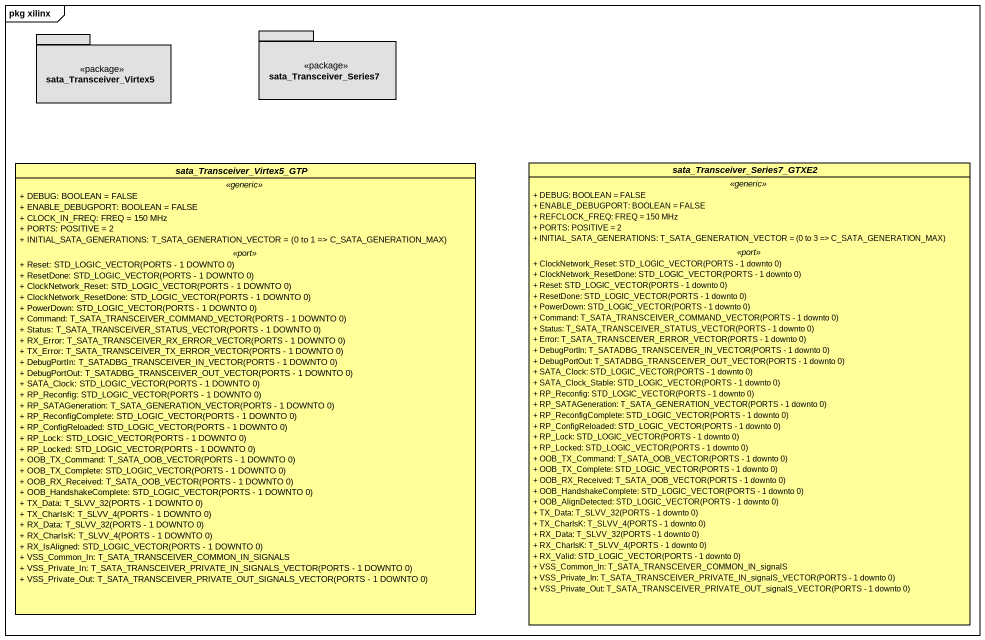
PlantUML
@startuml
mainframe pkg xilinx
hide circle
hide empty members
skinparam classAttributeIconSize 0
package sata_Transceiver_Virtex5 <<package>> #E1E1E1 {
}
package sata_Transceiver_Series7 <<package>> #E1E1E1 {
}
abstract class sata_Transceiver_Virtex5_GTP #FFFE99 {
  .. <<generic>> ..
  + DEBUG: BOOLEAN = FALSE
  + ENABLE_DEBUGPORT: BOOLEAN = FALSE
  + CLOCK_IN_FREQ: FREQ = 150 MHz
  + PORTS: POSITIVE = 2
  {field} + INITIAL_SATA_GENERATIONS: T_SATA_GENERATION_VECTOR = (0 to 1 => C_SATA_GENERATION_MAX)
  .. <<port>> ..
  {field} + Reset: STD_LOGIC_VECTOR(PORTS - 1 DOWNTO 0)
  {field} + ResetDone: STD_LOGIC_VECTOR(PORTS - 1 DOWNTO 0)
  {field} + ClockNetwork_Reset: STD_LOGIC_VECTOR(PORTS - 1 DOWNTO 0)
  {field} + ClockNetwork_ResetDone: STD_LOGIC_VECTOR(PORTS - 1 DOWNTO 0)
  {field} + PowerDown: STD_LOGIC_VECTOR(PORTS - 1 DOWNTO 0)
  {field} + Command: T_SATA_TRANSCEIVER_COMMAND_VECTOR(PORTS - 1 DOWNTO 0)
  {field} + Status: T_SATA_TRANSCEIVER_STATUS_VECTOR(PORTS - 1 DOWNTO 0)
  {field} + RX_Error: T_SATA_TRANSCEIVER_RX_ERROR_VECTOR(PORTS - 1 DOWNTO 0)
  {field} + TX_Error: T_SATA_TRANSCEIVER_TX_ERROR_VECTOR(PORTS - 1 DOWNTO 0)
  {field} + DebugPortIn: T_SATADBG_TRANSCEIVER_IN_VECTOR(PORTS - 1 DOWNTO 0)
  {field} + DebugPortOut: T_SATADBG_TRANSCEIVER_OUT_VECTOR(PORTS - 1 DOWNTO 0)
  {field} + SATA_Clock: STD_LOGIC_VECTOR(PORTS - 1 DOWNTO 0)
  {field} + RP_Reconfig: STD_LOGIC_VECTOR(PORTS - 1 DOWNTO 0)
  {field} + RP_SATAGeneration: T_SATA_GENERATION_VECTOR(PORTS - 1 DOWNTO 0)
  {field} + RP_ReconfigComplete: STD_LOGIC_VECTOR(PORTS - 1 DOWNTO 0)
  {field} + RP_ConfigReloaded: STD_LOGIC_VECTOR(PORTS - 1 DOWNTO 0)
  {field} + RP_Lock: STD_LOGIC_VECTOR(PORTS - 1 DOWNTO 0)
  {field} + RP_Locked: STD_LOGIC_VECTOR(PORTS - 1 DOWNTO 0)
  {field} + OOB_TX_Command: T_SATA_OOB_VECTOR(PORTS - 1 DOWNTO 0)
  {field} + OOB_TX_Complete: STD_LOGIC_VECTOR(PORTS - 1 DOWNTO 0)
  {field} + OOB_RX_Received: T_SATA_OOB_VECTOR(PORTS - 1 DOWNTO 0)
  {field} + OOB_HandshakeComplete: STD_LOGIC_VECTOR(PORTS - 1 DOWNTO 0)
  {field} + TX_Data: T_SLVV_32(PORTS - 1 DOWNTO 0)
  {field} + TX_CharIsK: T_SLVV_4(PORTS - 1 DOWNTO 0)
  {field} + RX_Data: T_SLVV_32(PORTS - 1 DOWNTO 0)
  {field} + RX_CharIsK: T_SLVV_4(PORTS - 1 DOWNTO 0)
  {field} + RX_IsAligned: STD_LOGIC_VECTOR(PORTS - 1 DOWNTO 0)
  + VSS_Common_In: T_SATA_TRANSCEIVER_COMMON_IN_SIGNALS
  {field} + VSS_Private_In: T_SATA_TRANSCEIVER_PRIVATE_IN_SIGNALS_VECTOR(PORTS - 1 DOWNTO 0)
  {field} + VSS_Private_Out: T_SATA_TRANSCEIVER_PRIVATE_OUT_SIGNALS_VECTOR(PORTS - 1 DOWNTO 0)
}
abstract class "sata_Transceiver_Series7_GTXE2" as sata_Transceiver_Series7_2 #FFFE99 {
  .. <<generic>> ..
  + DEBUG: BOOLEAN = FALSE
  + ENABLE_DEBUGPORT: BOOLEAN = FALSE
  + REFCLOCK_FREQ: FREQ = 150 MHz
  + PORTS: POSITIVE = 2
  {field} + INITIAL_SATA_GENERATIONS: T_SATA_GENERATION_VECTOR = (0 to 3 => C_SATA_GENERATION_MAX)
  .. <<port>> ..
  {field} + ClockNetwork_Reset: STD_LOGIC_VECTOR(PORTS - 1 downto 0)
  {field} + ClockNetwork_ResetDone: STD_LOGIC_VECTOR(PORTS - 1 downto 0)
  {field} + Reset: STD_LOGIC_VECTOR(PORTS - 1 downto 0)
  {field} + ResetDone: STD_LOGIC_VECTOR(PORTS - 1 downto 0)
  {field} + PowerDown: STD_LOGIC_VECTOR(PORTS - 1 downto 0)
  {field} + Command: T_SATA_TRANSCEIVER_COMMAND_VECTOR(PORTS - 1 downto 0)
  {field} + Status: T_SATA_TRANSCEIVER_STATUS_VECTOR(PORTS - 1 downto 0)
  {field} + Error: T_SATA_TRANSCEIVER_ERROR_VECTOR(PORTS - 1 downto 0)
  {field} + DebugPortIn: T_SATADBG_TRANSCEIVER_IN_VECTOR(PORTS - 1 downto 0)
  {field} + DebugPortOut: T_SATADBG_TRANSCEIVER_OUT_VECTOR(PORTS - 1 downto 0)
  {field} + SATA_Clock: STD_LOGIC_VECTOR(PORTS - 1 downto 0)
  {field} + SATA_Clock_Stable: STD_LOGIC_VECTOR(PORTS - 1 downto 0)
  {field} + RP_Reconfig: STD_LOGIC_VECTOR(PORTS - 1 downto 0)
  {field} + RP_SATAGeneration: T_SATA_GENERATION_VECTOR(PORTS - 1 downto 0)
  {field} + RP_ReconfigComplete: STD_LOGIC_VECTOR(PORTS - 1 downto 0)
  {field} + RP_ConfigReloaded: STD_LOGIC_VECTOR(PORTS - 1 downto 0)
  {field} + RP_Lock: STD_LOGIC_VECTOR(PORTS - 1 downto 0)
  {field} + RP_Locked: STD_LOGIC_VECTOR(PORTS - 1 downto 0)
  {field} + OOB_TX_Command: T_SATA_OOB_VECTOR(PORTS - 1 downto 0)
  {field} + OOB_TX_Complete: STD_LOGIC_VECTOR(PORTS - 1 downto 0)
  {field} + OOB_RX_Received: T_SATA_OOB_VECTOR(PORTS - 1 downto 0)
  {field} + OOB_HandshakeComplete: STD_LOGIC_VECTOR(PORTS - 1 downto 0)
  {field} + OOB_AlignDetected: STD_LOGIC_VECTOR(PORTS - 1 downto 0)
  {field} + TX_Data: T_SLVV_32(PORTS - 1 downto 0)
  {field} + TX_CharIsK: T_SLVV_4(PORTS - 1 downto 0)
  {field} + RX_Data: T_SLVV_32(PORTS - 1 downto 0)
  {field} + RX_CharIsK: T_SLVV_4(PORTS - 1 downto 0)
  {field} + RX_Valid: STD_LOGIC_VECTOR(PORTS - 1 downto 0)
  + VSS_Common_In: T_SATA_TRANSCEIVER_COMMON_IN_signalS
  {field} + VSS_Private_In: T_SATA_TRANSCEIVER_PRIVATE_IN_signalS_VECTOR(PORTS - 1 downto 0)
  {field} + VSS_Private_Out: T_SATA_TRANSCEIVER_PRIVATE_OUT_signalS_VECTOR(PORTS - 1 downto 0)
}
@enduml
